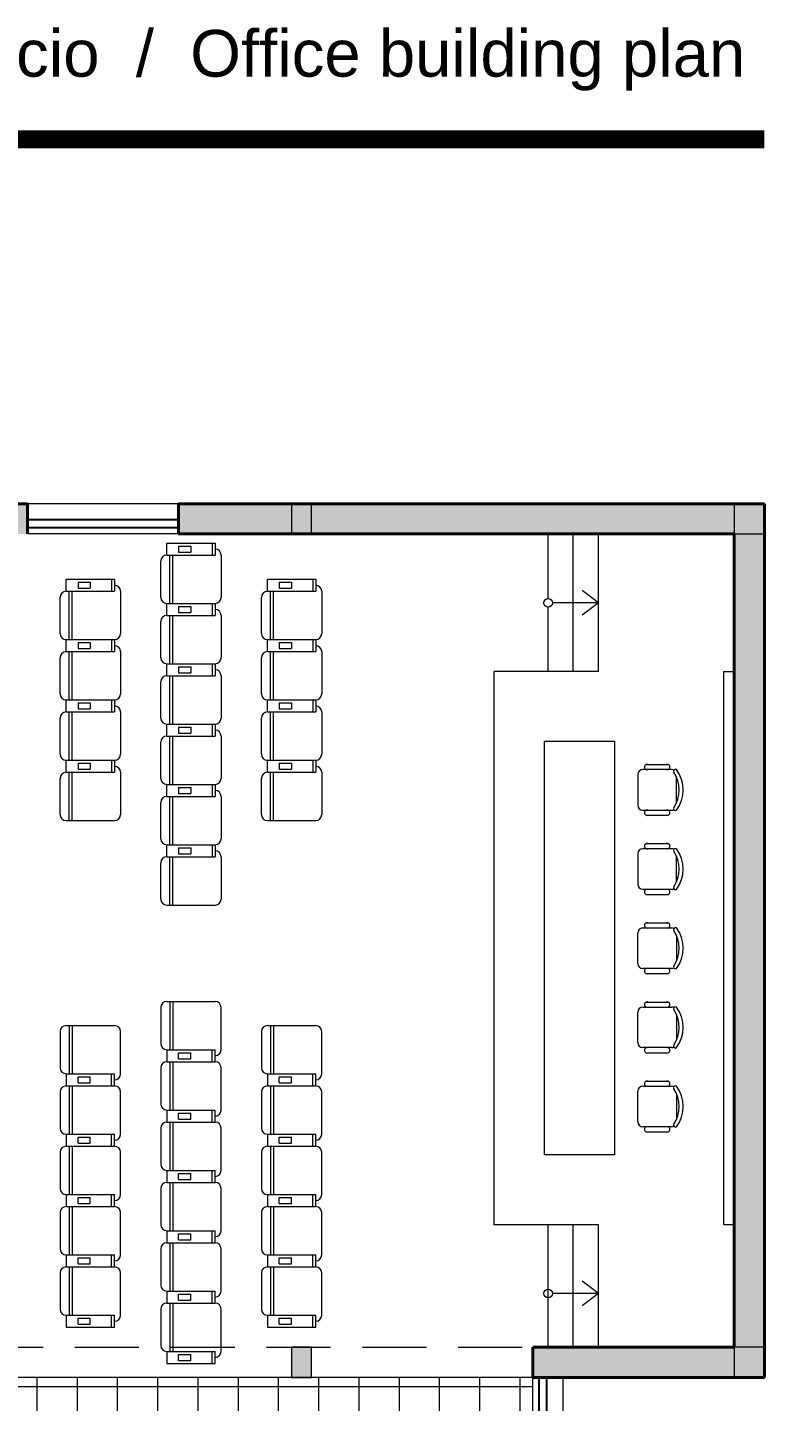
# Model space of a CAD drawing. Header units: millimetres. Extents: x 302.6 to 349.1, y 166.4 to 192.5.
# Drawn here: x 341.7 to 349.12, y 178.21 to 191.87 of the extents above; entities that cross this region are included whole.
import ezdxf

# ---------------------------------------------------------------- set-up
doc = ezdxf.new("R2010")
doc.units = ezdxf.units.MM
doc.linetypes.add('TRATTEGGIATA2', pattern=[9.525, 6.35, -3.175])
for name, color, linetype, lineweight in [('ARREDI attrezzature - furniture', 175, 'Continuous', 9), ('MURATURA sezioni - section wall', 7, 'Continuous', 40), ('PAVIMENTAZIONE - flooring', 250, 'Continuous', 5), ('PILASTRI struttura - structure', 7, 'Continuous', 13), ('PROIEZIONI - projections', 145, 'Continuous', 13), ('PROIEZIONI finissime - fine lines', 251, 'Continuous', 9), ('www.archweb.it - All rights reserved', 2, 'Continuous', 5)]:
    doc.layers.add(name, color=color, linetype=linetype, lineweight=lineweight)
doc.layers.add('MURATURA tratteggi - hatch wall', color=253, linetype='Continuous', true_color=0xa1a1a1)
doc.layers.add('VETRATE sezioni - windows sections', color=171, linetype='Continuous', true_color=0x4d79ff)
doc.styles.get("Standard").update_dxf_attribs({"font": 'arial.ttf'})

msp = doc.modelspace()

# ---------------------------------------------------------------- hatches: boundary and pattern name
at = {"layer": 'MURATURA tratteggi - hatch wall'}
h = msp.add_hatch(color=256, dxfattribs=at)
h.dxf.hatch_style = 1
h.paths.add_polyline_path([(303.026, 186.835), (302.726, 186.835), (302.726, 178.747), (303.026, 178.747), (303.026, 179.797), (304.576, 179.797), (304.576, 179.947), (303.026, 179.947), (303.026, 181.947), (306.226, 181.947), (306.226, 182.097), (303.026, 182.097)])
h.paths.add_polyline_path([(304.376, 187.135), (303.026, 187.135), (303.026, 186.835), (304.376, 186.835)])
h.paths.add_polyline_path([(307.226, 187.135), (305.876, 187.135), (305.876, 186.835), (307.226, 186.835)])
h.paths.add_polyline_path([(308.539, 187.135), (307.426, 187.135), (307.426, 186.835), (308.539, 186.835)])
h.paths.add_polyline_path([(307.376, 186.835), (307.226, 186.835), (307.226, 178.747), (307.376, 178.747)])
h.paths.add_polyline_path([(314.576, 182.097), (311.351, 182.097), (311.351, 186.835), (311.201, 186.835), (311.201, 182.097), (308.376, 182.097), (308.376, 181.947), (311.201, 181.947), (311.201, 179.947), (309.651, 179.947), (309.651, 179.797), (311.201, 179.797), (311.201, 178.747), (311.351, 178.747), (311.351, 179.797), (312.901, 179.797), (312.901, 179.947), (311.351, 179.947), (311.351, 181.947), (314.576, 181.947)])
h.paths.add_polyline_path([(306.226, 178.597), (304.576, 178.597), (304.576, 179.097), (304.426, 179.097), (304.426, 178.597), (303.026, 178.597), (303.026, 178.447), (306.226, 178.447)])
h.paths.add_polyline_path([(305.026, 176.447), (304.726, 176.447), (304.726, 175.397), (302.726, 175.397), (302.726, 173.597), (303.026, 173.597), (303.026, 175.097), (304.876, 175.097), (304.876, 174.897), (305.026, 174.897), (305.026, 175.097)])
h.paths.add_polyline_path([(307.226, 173.597), (305.026, 173.597), (305.026, 173.997), (304.876, 173.997), (304.876, 173.597), (303.026, 173.597), (303.026, 173.297), (307.226, 173.297)])
h.paths.add_polyline_path([(314.426, 176.447), (306.726, 176.447), (306.726, 176.297), (311.176, 176.297), (311.176, 173.597), (311.326, 173.597), (311.326, 176.297), (314.426, 176.297)])
h.paths.add_polyline_path([(320.286, 176.447), (320.126, 176.447), (315.576, 176.447), (315.576, 176.297), (319.976, 176.297), (319.976, 173.597), (320.126, 173.597), (320.126, 176.297), (320.286, 176.297)])
h.paths.add_polyline_path([(325.18, 176.447), (321.286, 176.447), (321.286, 176.297), (323.876, 176.297), (323.876, 173.597), (324.076, 173.597), (324.076, 176.297), (325.18, 176.297)])
h.paths.add_polyline_path([(311.176, 173.597), (307.426, 173.597), (307.426, 173.297), (311.176, 173.297)])
h.paths.add_polyline_path([(315.551, 173.597), (314.426, 173.597), (314.426, 175.297), (314.426, 175.447), (314.276, 175.447), (314.276, 173.597), (311.376, 173.597), (311.376, 173.297), (315.551, 173.297)])
h.paths.add_polyline_path([(315.726, 175.447), (315.12, 175.447), (315.12, 175.297), (315.576, 175.297), (315.576, 173.597), (315.726, 173.597)])
h.paths.add_polyline_path([(319.926, 173.597), (315.751, 173.597), (315.751, 173.297), (319.926, 173.297)])
h.paths.add_polyline_path([(323.876, 173.597), (320.126, 173.597), (320.126, 173.297), (323.876, 173.297)])
h.paths.add_polyline_path([(327.676, 173.597), (324.076, 173.597), (324.076, 173.297), (327.676, 173.297)])
h.paths.add_polyline_path([(331.626, 173.597), (327.876, 173.597), (327.876, 173.297), (331.626, 173.297)])
h.paths.add_polyline_path([(336.001, 173.597), (331.826, 173.597), (331.826, 173.297), (336.001, 173.297)])
h.paths.add_polyline_path([(340.376, 173.597), (336.201, 173.597), (336.201, 173.297), (340.376, 173.297)])
h.paths.add_polyline_path([(339.225, 176.447), (332.978, 176.447), (332.978, 176.297), (336.026, 176.297), (336.026, 173.597), (336.176, 173.597), (336.176, 176.297), (339.225, 176.297)])
h.paths.add_polyline_path([(331.776, 176.447), (331.163, 176.447), (331.163, 176.297), (331.626, 176.297), (331.626, 175.447), (331.626, 173.597), (331.776, 173.597), (331.776, 175.297), (333.628, 175.297), (333.628, 175.447), (331.776, 175.447)])
h.paths.add_polyline_path([(311.176, 187.135), (310.039, 187.135), (310.039, 186.835), (311.176, 186.835)])
h.paths.add_polyline_path([(312.714, 187.135), (311.376, 187.135), (311.376, 186.835), (312.714, 186.835)])
h.paths.add_polyline_path([(315.551, 187.135), (314.214, 187.135), (314.214, 186.835), (315.551, 186.835)])
h.paths.add_polyline_path([(317.089, 187.135), (315.751, 187.135), (315.751, 186.835), (317.089, 186.835)])
h.paths.add_polyline_path([(319.926, 187.135), (318.589, 187.135), (318.589, 186.835), (319.926, 186.835)])
h.paths.add_polyline_path([(321.264, 187.135), (320.126, 187.135), (320.126, 186.835), (321.264, 186.835)])
h.paths.add_polyline_path([(323.876, 187.135), (322.764, 187.135), (322.764, 186.835), (323.876, 186.835)])
h.paths.add_polyline_path([(325.126, 187.135), (324.076, 187.135), (324.076, 186.835), (325.126, 186.835)])
h.paths.add_polyline_path([(327.676, 187.135), (326.626, 187.135), (326.626, 186.835), (327.676, 186.835)])
h.paths.add_polyline_path([(329.001, 187.135), (327.876, 187.135), (327.876, 186.835), (329.001, 186.835)])
h.paths.add_polyline_path([(336.001, 187.135), (334.664, 187.135), (334.664, 186.835), (336.001, 186.835)])
h.paths.add_polyline_path([(331.626, 187.135), (330.501, 187.135), (330.501, 186.835), (331.626, 186.835)])
h.paths.add_polyline_path([(333.164, 187.135), (331.826, 187.135), (331.826, 186.835), (333.164, 186.835)])
h.paths.add_polyline_path([(337.539, 187.135), (336.201, 187.135), (336.201, 186.835), (337.539, 186.835)])
h.paths.add_polyline_path([(340.376, 187.135), (339.039, 187.135), (339.039, 186.835), (340.376, 186.835)])
h.paths.add_polyline_path([(341.701, 187.135), (340.576, 187.135), (340.576, 186.835), (341.701, 186.835)])
h.paths.add_polyline_path([(344.326, 187.135), (343.201, 187.135), (343.201, 186.835), (344.326, 186.835)])
h.paths.add_polyline_path([(348.726, 187.135), (344.526, 187.135), (344.526, 186.835), (348.726, 186.835)])
h.paths.add_polyline_path([(349.026, 186.835), (348.726, 186.835), (348.726, 178.747), (349.026, 178.747)])
h.paths.add_polyline_path([(348.726, 178.747), (346.726, 178.747), (346.726, 178.447), (348.726, 178.447)])
h.paths.add_polyline_path([(347.026, 176.447), (346.726, 176.447), (346.726, 174.897), (346.876, 174.897), (346.876, 175.097), (348.726, 175.097), (348.726, 173.597), (349.026, 173.597), (349.026, 175.397), (347.026, 175.397)])
h.paths.add_polyline_path([(348.726, 173.597), (346.876, 173.597), (346.876, 173.997), (346.726, 173.997), (346.726, 173.597), (344.526, 173.597), (344.526, 173.297), (348.726, 173.297)])
h.paths.add_polyline_path([(344.326, 173.597), (340.576, 173.597), (340.576, 173.297), (344.326, 173.297)])
h.paths.add_polyline_path([(340.576, 176.297), (345.026, 176.297), (345.026, 176.447), (340.426, 176.447), (340.426, 175.447), (338.575, 175.447), (338.575, 175.297), (340.426, 175.297), (340.426, 173.597), (340.576, 173.597)])
h.paths.add_polyline_path([(311.176, 178.597), (309.801, 178.597), (309.801, 179.097), (309.651, 179.097), (309.651, 178.597), (308.426, 178.597), (308.426, 178.447), (311.176, 178.447)])
h.paths.add_polyline_path([(314.551, 178.597), (312.901, 178.597), (312.901, 179.097), (312.751, 179.097), (312.751, 178.597), (311.376, 178.597), (311.376, 178.447), (314.551, 178.447)])
h.paths.add_polyline_path([(315.726, 186.835), (315.576, 186.835), (315.576, 178.747), (315.726, 178.747)])
h.paths.add_polyline_path([(322.926, 182.097), (320.101, 182.097), (320.101, 186.835), (319.951, 186.835), (319.951, 182.097), (316.726, 182.097), (316.726, 181.947), (319.951, 181.947), (319.951, 179.947), (318.401, 179.947), (318.401, 179.797), (319.951, 179.797), (319.951, 178.747), (320.101, 178.747), (320.101, 179.797), (321.651, 179.797), (321.651, 179.947), (320.101, 179.947), (320.101, 181.947), (322.926, 181.947)])
h.paths.add_polyline_path([(319.926, 178.597), (318.551, 178.597), (318.551, 179.097), (318.401, 179.097), (318.401, 178.597), (316.751, 178.597), (316.751, 178.447), (319.926, 178.447)])
h.paths.add_polyline_path([(322.876, 178.597), (321.651, 178.597), (321.651, 179.097), (321.501, 179.097), (321.501, 178.597), (320.126, 178.597), (320.126, 178.447), (322.876, 178.447)])
h.paths.add_polyline_path([(324.076, 186.835), (323.926, 186.835), (323.926, 178.747), (324.076, 178.747)])
h.paths.add_polyline_path([(337.375, 175.697), (337.325, 175.697), (337.325, 175.447), (336.176, 175.447), (336.176, 175.397), (337.375, 175.397)], flags=17)
h.paths.add_polyline_path([(337.375, 174.797), (337.325, 174.797), (337.325, 174.547), (336.176, 174.547), (336.176, 174.497), (337.375, 174.497)], flags=17)
h.paths.add_polyline_path([(337.376, 173.897), (337.326, 173.897), (337.326, 173.597), (337.376, 173.597)], flags=17)
h.paths.add_polyline_path([(336.026, 175.447), (334.878, 175.447), (334.878, 175.697), (334.828, 175.697), (334.828, 175.397), (336.026, 175.397)], flags=17)
h.paths.add_polyline_path([(336.026, 174.547), (334.878, 174.547), (334.878, 174.797), (334.828, 174.797), (334.828, 174.497), (336.026, 174.497)], flags=17)
h.paths.add_polyline_path([(334.876, 173.897), (334.826, 173.897), (334.826, 173.597), (334.876, 173.597)], flags=17)
at = {"layer": 'MURATURA tratteggi - hatch wall', "true_color": 0x707070}
h = msp.add_hatch(color=8, dxfattribs=at)
h.dxf.hatch_style = 1
h.paths.add_polyline_path([(349.026, 173.297), (348.726, 173.297), (348.726, 173.597), (349.026, 173.597)], flags=17)
h.paths.add_polyline_path([(349.026, 173.297), (348.726, 173.297), (348.726, 173.597), (349.026, 173.597)], flags=17)
h.paths.add_polyline_path([(348.726, 186.835), (349.026, 186.835), (349.026, 187.135), (348.726, 187.135)])
h.paths.add_polyline_path([(344.326, 173.297), (344.526, 173.297), (344.526, 173.597), (344.326, 173.597)], flags=17)
h.paths.add_polyline_path([(344.326, 173.297), (344.526, 173.297), (344.526, 173.597), (344.326, 173.597)], flags=17)
h.paths.add_polyline_path([(348.726, 173.297), (349.026, 173.297), (349.026, 173.597), (348.726, 173.597)], flags=17)
h.paths.add_polyline_path([(348.726, 173.297), (349.026, 173.297), (349.026, 173.597), (348.726, 173.597)], flags=17)
h.paths.add_polyline_path([(302.726, 173.297), (303.026, 173.297), (303.026, 173.597), (302.726, 173.597)], flags=17)
h.paths.add_polyline_path([(302.726, 173.297), (303.026, 173.297), (303.026, 173.597), (302.726, 173.597)], flags=17)
h.paths.add_polyline_path([(307.226, 173.297), (307.426, 173.297), (307.426, 173.597), (307.226, 173.597)], flags=17)
h.paths.add_polyline_path([(307.226, 173.297), (307.426, 173.297), (307.426, 173.597), (307.226, 173.597)], flags=17)
h.paths.add_polyline_path([(311.176, 173.297), (311.376, 173.297), (311.376, 173.597), (311.176, 173.597)], flags=17)
h.paths.add_polyline_path([(315.551, 173.297), (315.751, 173.297), (315.751, 173.597), (315.551, 173.597)])
h.paths.add_polyline_path([(311.176, 173.297), (311.376, 173.297), (311.376, 173.597), (311.176, 173.597)], flags=17)
h.paths.add_polyline_path([(319.926, 173.297), (320.126, 173.297), (320.126, 173.597), (319.926, 173.597)])
h.paths.add_polyline_path([(324.076, 173.297), (323.876, 173.297), (323.876, 173.597), (324.076, 173.597)])
h.paths.add_polyline_path([(336.201, 173.297), (336.001, 173.297), (336.001, 173.597), (336.201, 173.597)])
h.paths.add_polyline_path([(340.576, 173.297), (340.376, 173.297), (340.376, 173.597), (340.576, 173.597)])
h.paths.add_polyline_path([(331.826, 173.297), (331.626, 173.297), (331.626, 173.597), (331.826, 173.597)])
h.paths.add_polyline_path([(327.676, 173.297), (327.876, 173.297), (327.876, 173.597), (327.676, 173.597)])
h.paths.add_polyline_path([(324.076, 186.835), (323.876, 186.835), (323.876, 187.135), (324.076, 187.135)])
h.paths.add_polyline_path([(320.126, 186.835), (319.926, 186.835), (319.926, 187.135), (320.126, 187.135)])
h.paths.add_polyline_path([(324.076, 178.447), (323.876, 178.447), (323.876, 178.747), (324.076, 178.747)])
h.paths.add_polyline_path([(320.126, 178.447), (319.926, 178.447), (319.926, 178.747), (320.126, 178.747)])
h.paths.add_polyline_path([(315.751, 186.835), (315.551, 186.835), (315.551, 187.135), (315.751, 187.135)])
h.paths.add_polyline_path([(315.751, 178.447), (315.551, 178.447), (315.551, 178.747), (315.751, 178.747)])
h.paths.add_polyline_path([(303.026, 186.835), (302.726, 186.835), (302.726, 187.135), (303.026, 187.135)])
h.paths.add_polyline_path([(303.026, 178.447), (302.726, 178.447), (302.726, 178.747), (303.026, 178.747)])
h.paths.add_polyline_path([(311.376, 186.835), (311.176, 186.835), (311.176, 187.135), (311.376, 187.135)])
h.paths.add_polyline_path([(307.426, 186.835), (307.226, 186.835), (307.226, 187.135), (307.426, 187.135)])
h.paths.add_polyline_path([(311.376, 178.447), (311.176, 178.447), (311.176, 178.747), (311.376, 178.747)])
h.paths.add_polyline_path([(307.426, 178.447), (307.226, 178.447), (307.226, 178.747), (307.426, 178.747)])
h.paths.add_polyline_path([(327.676, 186.835), (327.876, 186.835), (327.876, 187.135), (327.676, 187.135)])
h.paths.add_polyline_path([(331.626, 186.835), (331.826, 186.835), (331.826, 187.135), (331.626, 187.135)])
h.paths.add_polyline_path([(327.676, 178.447), (327.876, 178.447), (327.876, 178.747), (327.676, 178.747)])
h.paths.add_polyline_path([(331.626, 178.447), (331.826, 178.447), (331.826, 178.747), (331.626, 178.747)])
h.paths.add_polyline_path([(336.001, 186.835), (336.201, 186.835), (336.201, 187.135), (336.001, 187.135)])
h.paths.add_polyline_path([(336.001, 178.447), (336.201, 178.447), (336.201, 178.747), (336.001, 178.747)])
h.paths.add_polyline_path([(348.726, 178.447), (349.026, 178.447), (349.026, 178.747), (348.726, 178.747)])
h.paths.add_polyline_path([(340.376, 186.835), (340.576, 186.835), (340.576, 187.135), (340.376, 187.135)])
h.paths.add_polyline_path([(344.326, 186.835), (344.526, 186.835), (344.526, 187.135), (344.326, 187.135)])
h.paths.add_polyline_path([(340.376, 178.447), (340.576, 178.447), (340.576, 178.747), (340.376, 178.747)])
h.paths.add_polyline_path([(344.326, 178.447), (344.526, 178.447), (344.526, 178.747), (344.326, 178.747)])
at = {"layer": 'PAVIMENTAZIONE - flooring'}
h = msp.add_hatch(dxfattribs=at)
h.set_pattern_fill('_USER', color=256, scale=0.4, angle=90, style=0, double=1, pattern_type=0)
h.set_pattern_definition([(90, (94.9972, 11.9578), (-0.4, 0), []), (180, (94.9972, 11.9578), (0, -0.4), [])])
h.paths.add_polyline_path([(346.726, 178.447), (323.997, 178.447), (323.997, 178.433), (324.973, 178.433), (324.973, 178.384, -0.394387), (323.976, 177.447), (323.976, 177.447, -0.394387), (324.973, 176.511), (324.973, 176.462), (323.997, 176.462), (323.997, 176.447), (345.055, 176.447), (345.055, 177.175), (345.092, 177.175, -0.403471), (345.848, 176.447), (346.726, 176.447)])
h.paths.add_polyline_path([(324.973, 178.384), (323.997, 178.384), (323.997, 178.427), (323.976, 178.427), (323.976, 177.447, 0.394387)], flags=17)
h.paths.add_polyline_path([(323.976, 177.447), (323.976, 176.468), (323.997, 176.468), (323.997, 176.511), (324.973, 176.511, 0.394387)], flags=17)
h.paths.add_polyline_path([(345.092, 177.175), (345.092, 176.447), (345.848, 176.447, 0.403471)], flags=17)

# ---------------------------------------------------------------- linework, layer by layer
at = {"layer": 'ARREDI attrezzature - furniture'}
for p, q in [((343.086, 186.745), (343.566, 186.745)), ((343.086, 186.625), (343.086, 186.745)), ((343.204, 186.715), (343.324, 186.715)), ((343.204, 186.715), (343.204, 186.655)), ((343.204, 186.655), (343.324, 186.655)), ((343.324, 186.715), (343.324, 186.655)), ((343.536, 186.745), (343.536, 186.625)), ((343.566, 186.745), (343.566, 186.625)), ((343.026, 186.205), (343.026, 186.565)), ((343.086, 186.625), (343.566, 186.625)), ((343.116, 186.145), (343.116, 186.625)), ((343.146, 186.145), (343.146, 186.625)), ((343.626, 186.625), (343.626, 186.205)), ((342.086, 186.385), (342.566, 186.385)), ((342.086, 186.265), (342.086, 186.385)), ((342.536, 186.385), (342.536, 186.265)), ((342.566, 186.385), (342.566, 186.265)), ((344.086, 186.385), (344.566, 186.385)), ((344.086, 186.265), (344.086, 186.385)), ((344.536, 186.385), (344.536, 186.265)), ((344.566, 186.385), (344.566, 186.265)), ((342.086, 186.265), (342.566, 186.265)), ((342.116, 185.785), (342.116, 186.265)), ((342.146, 185.785), (342.146, 186.265)), ((342.204, 186.355), (342.324, 186.355)), ((342.204, 186.355), (342.204, 186.295)), ((342.204, 186.295), (342.324, 186.295)), ((342.324, 186.355), (342.324, 186.295)), ((342.626, 186.265), (342.626, 185.845)), ((344.086, 186.265), (344.566, 186.265)), ((344.116, 185.785), (344.116, 186.265)), ((344.146, 185.785), (344.146, 186.265)), ((344.204, 186.355), (344.324, 186.355)), ((344.204, 186.355), (344.204, 186.295)), ((344.204, 186.295), (344.324, 186.295)), ((344.324, 186.355), (344.324, 186.295)), ((344.626, 186.265), (344.626, 185.845)), ((342.026, 185.845), (342.026, 186.205)), ((343.086, 186.145), (343.566, 186.145)), ((343.086, 186.025), (343.086, 186.145)), ((343.086, 186.145), (343.566, 186.145)), ((343.204, 186.115), (343.324, 186.115)), ((343.204, 186.115), (343.204, 186.055)), ((343.324, 186.115), (343.324, 186.055)), ((343.536, 186.145), (343.536, 186.025)), ((343.566, 186.145), (343.566, 186.025)), ((344.026, 185.845), (344.026, 186.205)), ((343.026, 185.605), (343.026, 185.965)), ((343.086, 186.025), (343.566, 186.025)), ((343.116, 185.545), (343.116, 186.025)), ((343.146, 185.545), (343.146, 186.025)), ((343.204, 186.055), (343.324, 186.055)), ((343.626, 186.025), (343.626, 185.605)), ((342.086, 185.785), (342.566, 185.785)), ((342.086, 185.665), (342.086, 185.785)), ((342.086, 185.785), (342.566, 185.785)), ((342.204, 185.755), (342.324, 185.755)), ((342.204, 185.755), (342.204, 185.695)), ((342.204, 185.695), (342.324, 185.695)), ((342.324, 185.755), (342.324, 185.695)), ((342.536, 185.785), (342.536, 185.665)), ((342.566, 185.785), (342.566, 185.665)), ((344.086, 185.785), (344.566, 185.785)), ((344.086, 185.665), (344.086, 185.785)), ((344.086, 185.785), (344.566, 185.785)), ((344.204, 185.755), (344.324, 185.755)), ((344.204, 185.755), (344.204, 185.695)), ((344.204, 185.695), (344.324, 185.695)), ((344.324, 185.755), (344.324, 185.695)), ((344.536, 185.785), (344.536, 185.665)), ((344.566, 185.785), (344.566, 185.665)), ((342.026, 185.245), (342.026, 185.605)), ((342.086, 185.665), (342.566, 185.665)), ((342.116, 185.185), (342.116, 185.665)), ((342.146, 185.185), (342.146, 185.665)), ((342.626, 185.665), (342.626, 185.245)), ((344.026, 185.245), (344.026, 185.605)), ((344.086, 185.665), (344.566, 185.665)), ((344.116, 185.185), (344.116, 185.665)), ((344.146, 185.185), (344.146, 185.665)), ((344.626, 185.665), (344.626, 185.245)), ((343.086, 185.545), (343.566, 185.545)), ((343.086, 185.425), (343.086, 185.545)), ((343.086, 185.545), (343.566, 185.545)), ((343.086, 185.425), (343.566, 185.425)), ((343.116, 184.945), (343.116, 185.425)), ((343.146, 184.945), (343.146, 185.425)), ((343.204, 185.515), (343.324, 185.515)), ((343.204, 185.515), (343.204, 185.455)), ((343.204, 185.455), (343.324, 185.455)), ((343.324, 185.515), (343.324, 185.455)), ((343.536, 185.545), (343.536, 185.425)), ((343.566, 185.545), (343.566, 185.425)), ((343.626, 185.425), (343.626, 185.005)), ((343.026, 185.005), (343.026, 185.365)), ((342.086, 185.185), (342.566, 185.185)), ((342.086, 185.065), (342.086, 185.185)), ((342.086, 185.185), (342.566, 185.185)), ((342.204, 185.155), (342.324, 185.155)), ((342.204, 185.155), (342.204, 185.095)), ((342.324, 185.155), (342.324, 185.095)), ((342.536, 185.185), (342.536, 185.065)), ((342.566, 185.185), (342.566, 185.065)), ((344.086, 185.185), (344.566, 185.185)), ((344.086, 185.065), (344.086, 185.185)), ((344.086, 185.185), (344.566, 185.185)), ((344.204, 185.155), (344.324, 185.155)), ((344.204, 185.155), (344.204, 185.095)), ((344.324, 185.155), (344.324, 185.095)), ((344.536, 185.185), (344.536, 185.065)), ((344.566, 185.185), (344.566, 185.065)), ((342.086, 185.065), (342.566, 185.065)), ((342.116, 184.585), (342.116, 185.065)), ((342.146, 184.585), (342.146, 185.065)), ((342.204, 185.095), (342.324, 185.095)), ((342.626, 185.065), (342.626, 184.645)), ((344.086, 185.065), (344.566, 185.065)), ((344.116, 184.585), (344.116, 185.065)), ((344.146, 184.585), (344.146, 185.065)), ((344.204, 185.095), (344.324, 185.095)), ((344.626, 185.065), (344.626, 184.645)), ((342.026, 184.645), (342.026, 185.005)), ((343.086, 184.945), (343.566, 184.945)), ((343.086, 184.825), (343.086, 184.945)), ((343.086, 184.945), (343.566, 184.945)), ((343.204, 184.915), (343.324, 184.915)), ((343.204, 184.915), (343.204, 184.855)), ((343.324, 184.915), (343.324, 184.855)), ((343.536, 184.945), (343.536, 184.825)), ((343.566, 184.945), (343.566, 184.825)), ((344.026, 184.645), (344.026, 185.005)), ((343.026, 184.405), (343.026, 184.765)), ((343.086, 184.825), (343.566, 184.825)), ((343.116, 184.345), (343.116, 184.825)), ((343.146, 184.345), (343.146, 184.825)), ((343.204, 184.855), (343.324, 184.855)), ((343.626, 184.825), (343.626, 184.405)), ((342.086, 184.585), (342.566, 184.585)), ((342.086, 184.465), (342.086, 184.585)), ((342.086, 184.585), (342.566, 184.585)), ((342.086, 184.465), (342.566, 184.465)), ((342.116, 183.985), (342.116, 184.465)), ((342.146, 183.985), (342.146, 184.465)), ((342.204, 184.555), (342.324, 184.555)), ((342.204, 184.555), (342.204, 184.495)), ((342.204, 184.495), (342.324, 184.495)), ((342.324, 184.555), (342.324, 184.495)), ((342.536, 184.585), (342.536, 184.465)), ((342.566, 184.585), (342.566, 184.465)), ((342.626, 184.465), (342.626, 184.045)), ((344.086, 184.585), (344.566, 184.585)), ((344.086, 184.465), (344.086, 184.585)), ((344.086, 184.585), (344.566, 184.585)), ((344.086, 184.465), (344.566, 184.465)), ((344.116, 183.985), (344.116, 184.465)), ((344.146, 183.985), (344.146, 184.465)), ((344.204, 184.555), (344.324, 184.555)), ((344.204, 184.555), (344.204, 184.495)), ((344.204, 184.495), (344.324, 184.495)), ((344.324, 184.555), (344.324, 184.495)), ((344.536, 184.585), (344.536, 184.465)), ((344.566, 184.585), (344.566, 184.465)), ((344.626, 184.465), (344.626, 184.045)), ((348.103, 184.492), (347.817, 184.492)), ((347.853, 184.543), (348.067, 184.543)), ((342.026, 184.045), (342.026, 184.405)), ((343.086, 184.345), (343.566, 184.345)), ((343.086, 184.225), (343.086, 184.345)), ((343.086, 184.345), (343.566, 184.345)), ((343.536, 184.345), (343.536, 184.225)), ((343.566, 184.345), (343.566, 184.225)), ((344.026, 184.045), (344.026, 184.405)), ((347.767, 184.442), (347.767, 184.139)), ((348.153, 184.165), (348.153, 184.415)), ((343.086, 184.225), (343.566, 184.225)), ((343.116, 183.745), (343.116, 184.225)), ((343.146, 183.745), (343.146, 184.225)), ((343.204, 184.315), (343.324, 184.315)), ((343.204, 184.315), (343.204, 184.255)), ((343.204, 184.255), (343.324, 184.255)), ((343.324, 184.315), (343.324, 184.255)), ((343.626, 184.225), (343.626, 183.805)), ((343.026, 183.805), (343.026, 184.165)), ((347.817, 184.089), (348.103, 184.089)), ((342.086, 183.985), (342.566, 183.985)), ((344.086, 183.985), (344.566, 183.985)), ((347.853, 184.038), (348.067, 184.038)), ((343.086, 183.745), (343.566, 183.745)), ((343.086, 183.625), (343.086, 183.745)), ((343.086, 183.745), (343.566, 183.745)), ((343.204, 183.715), (343.324, 183.715)), ((343.204, 183.715), (343.204, 183.655)), ((343.204, 183.655), (343.324, 183.655)), ((343.324, 183.715), (343.324, 183.655)), ((343.536, 183.745), (343.536, 183.625)), ((343.566, 183.745), (343.566, 183.625)), ((347.767, 183.655), (347.767, 183.352)), ((348.103, 183.705), (347.817, 183.705)), ((347.853, 183.756), (348.067, 183.756)), ((343.026, 183.205), (343.026, 183.565)), ((343.086, 183.625), (343.566, 183.625)), ((343.116, 183.145), (343.116, 183.625)), ((343.146, 183.145), (343.146, 183.625)), ((343.626, 183.625), (343.626, 183.205)), ((348.153, 183.378), (348.153, 183.628)), ((347.817, 183.302), (348.103, 183.302)), ((347.853, 183.251), (348.067, 183.251)), ((343.086, 183.145), (343.566, 183.145)), ((347.853, 182.968), (348.067, 182.968)), ((347.767, 182.565), (347.767, 182.867)), ((347.817, 182.918), (348.103, 182.918)), ((348.153, 182.841), (348.153, 182.591)), ((348.103, 182.514), (347.817, 182.514)), ((347.853, 182.463), (348.067, 182.463)), ((343.086, 182.187), (343.566, 182.187)), ((343.116, 182.187), (343.116, 181.707)), ((343.146, 182.187), (343.146, 181.707)), ((347.853, 182.181), (348.067, 182.181)), ((343.026, 182.127), (343.026, 181.767)), ((343.626, 181.707), (343.626, 182.127)), ((347.767, 181.778), (347.767, 182.08)), ((347.817, 182.131), (348.103, 182.131)), ((348.153, 182.054), (348.153, 181.804)), ((342.026, 181.887), (342.026, 181.527)), ((342.086, 181.947), (342.566, 181.947)), ((342.116, 181.947), (342.116, 181.467)), ((342.146, 181.947), (342.146, 181.467)), ((342.626, 181.467), (342.626, 181.887)), ((344.026, 181.887), (344.026, 181.527)), ((344.086, 181.947), (344.566, 181.947)), ((344.116, 181.947), (344.116, 181.467)), ((344.146, 181.947), (344.146, 181.467)), ((344.626, 181.467), (344.626, 181.887)), ((343.086, 181.707), (343.566, 181.707)), ((343.086, 181.707), (343.086, 181.587)), ((343.204, 181.677), (343.324, 181.677)), ((343.204, 181.617), (343.204, 181.677)), ((343.204, 181.617), (343.324, 181.617)), ((343.324, 181.617), (343.324, 181.677)), ((343.536, 181.587), (343.536, 181.707)), ((343.566, 181.587), (343.566, 181.707)), ((348.103, 181.727), (347.817, 181.727)), ((347.853, 181.676), (348.067, 181.676)), ((342.086, 181.467), (342.566, 181.467)), ((342.086, 181.467), (342.086, 181.347)), ((342.536, 181.347), (342.536, 181.467)), ((342.566, 181.347), (342.566, 181.467)), ((343.026, 181.527), (343.026, 181.167)), ((343.086, 181.587), (343.566, 181.587)), ((343.086, 181.587), (343.566, 181.587)), ((343.116, 181.587), (343.116, 181.107)), ((343.146, 181.587), (343.146, 181.107)), ((343.626, 181.107), (343.626, 181.527)), ((344.086, 181.467), (344.566, 181.467)), ((344.086, 181.467), (344.086, 181.347)), ((344.536, 181.347), (344.536, 181.467)), ((344.566, 181.347), (344.566, 181.467)), ((342.086, 181.347), (342.566, 181.347)), ((342.086, 181.347), (342.566, 181.347)), ((342.116, 181.347), (342.116, 180.867)), ((342.146, 181.347), (342.146, 180.867)), ((342.204, 181.437), (342.324, 181.437)), ((342.204, 181.377), (342.204, 181.437)), ((342.204, 181.377), (342.324, 181.377)), ((342.324, 181.377), (342.324, 181.437)), ((344.086, 181.347), (344.566, 181.347)), ((344.086, 181.347), (344.566, 181.347)), ((344.116, 181.347), (344.116, 180.867)), ((344.146, 181.347), (344.146, 180.867)), ((344.204, 181.437), (344.324, 181.437)), ((344.204, 181.377), (344.204, 181.437)), ((344.204, 181.377), (344.324, 181.377)), ((344.324, 181.377), (344.324, 181.437)), ((347.817, 181.344), (348.103, 181.344)), ((347.853, 181.394), (348.067, 181.394)), ((342.026, 181.287), (342.026, 180.927)), ((342.626, 180.867), (342.626, 181.287)), ((344.026, 181.287), (344.026, 180.927)), ((344.626, 180.867), (344.626, 181.287)), ((347.767, 180.991), (347.767, 181.293)), ((348.153, 181.267), (348.153, 181.017)), ((343.086, 181.107), (343.566, 181.107)), ((343.086, 181.107), (343.086, 180.987)), ((343.204, 181.077), (343.324, 181.077)), ((343.204, 181.017), (343.204, 181.077)), ((343.324, 181.017), (343.324, 181.077)), ((343.536, 180.987), (343.536, 181.107)), ((343.566, 180.987), (343.566, 181.107)), ((343.026, 180.927), (343.026, 180.567)), ((343.086, 180.987), (343.566, 180.987)), ((343.086, 180.987), (343.566, 180.987)), ((343.116, 180.987), (343.116, 180.507)), ((343.146, 180.987), (343.146, 180.507)), ((343.204, 181.017), (343.324, 181.017)), ((343.626, 180.507), (343.626, 180.927)), ((348.103, 180.94), (347.817, 180.94)), ((342.086, 180.867), (342.566, 180.867)), ((342.086, 180.867), (342.086, 180.747)), ((342.204, 180.837), (342.324, 180.837)), ((342.204, 180.777), (342.204, 180.837)), ((342.204, 180.777), (342.324, 180.777)), ((342.324, 180.777), (342.324, 180.837)), ((342.536, 180.747), (342.536, 180.867)), ((342.566, 180.747), (342.566, 180.867)), ((344.086, 180.867), (344.566, 180.867)), ((344.086, 180.867), (344.086, 180.747)), ((344.204, 180.837), (344.324, 180.837)), ((344.204, 180.777), (344.204, 180.837)), ((344.204, 180.777), (344.324, 180.777)), ((344.324, 180.777), (344.324, 180.837)), ((344.536, 180.747), (344.536, 180.867)), ((344.566, 180.747), (344.566, 180.867)), ((347.853, 180.889), (348.067, 180.889)), ((342.026, 180.687), (342.026, 180.327)), ((342.086, 180.747), (342.566, 180.747)), ((342.086, 180.747), (342.566, 180.747)), ((342.116, 180.747), (342.116, 180.267)), ((342.146, 180.747), (342.146, 180.267)), ((342.626, 180.267), (342.626, 180.687)), ((344.026, 180.687), (344.026, 180.327)), ((344.086, 180.747), (344.566, 180.747)), ((344.086, 180.747), (344.566, 180.747)), ((344.116, 180.747), (344.116, 180.267)), ((344.146, 180.747), (344.146, 180.267)), ((344.626, 180.267), (344.626, 180.687)), ((343.086, 180.507), (343.566, 180.507)), ((343.086, 180.507), (343.086, 180.387)), ((343.536, 180.387), (343.536, 180.507)), ((343.566, 180.387), (343.566, 180.507)), ((343.086, 180.387), (343.566, 180.387)), ((343.086, 180.387), (343.566, 180.387)), ((343.116, 180.387), (343.116, 179.907)), ((343.146, 180.387), (343.146, 179.907)), ((343.204, 180.477), (343.324, 180.477)), ((343.204, 180.417), (343.204, 180.477)), ((343.204, 180.417), (343.324, 180.417)), ((343.324, 180.417), (343.324, 180.477)), ((342.086, 180.267), (342.566, 180.267)), ((342.086, 180.267), (342.086, 180.147)), ((342.204, 180.237), (342.324, 180.237)), ((342.204, 180.177), (342.204, 180.237)), ((342.324, 180.177), (342.324, 180.237)), ((342.536, 180.147), (342.536, 180.267)), ((342.566, 180.147), (342.566, 180.267)), ((343.026, 180.327), (343.026, 179.967)), ((343.626, 179.907), (343.626, 180.327)), ((344.086, 180.267), (344.566, 180.267)), ((344.086, 180.267), (344.086, 180.147)), ((344.204, 180.237), (344.324, 180.237)), ((344.204, 180.177), (344.204, 180.237)), ((344.324, 180.177), (344.324, 180.237)), ((344.536, 180.147), (344.536, 180.267)), ((344.566, 180.147), (344.566, 180.267)), ((342.086, 180.147), (342.566, 180.147)), ((342.086, 180.147), (342.566, 180.147)), ((342.116, 180.147), (342.116, 179.667)), ((342.146, 180.147), (342.146, 179.667)), ((342.204, 180.177), (342.324, 180.177)), ((344.086, 180.147), (344.566, 180.147)), ((344.086, 180.147), (344.566, 180.147)), ((344.116, 180.147), (344.116, 179.667)), ((344.146, 180.147), (344.146, 179.667)), ((344.204, 180.177), (344.324, 180.177)), ((342.026, 180.087), (342.026, 179.727)), ((342.626, 179.667), (342.626, 180.087)), ((344.026, 180.087), (344.026, 179.727)), ((344.626, 179.667), (344.626, 180.087)), ((343.086, 179.907), (343.566, 179.907)), ((343.086, 179.907), (343.086, 179.787)), ((343.204, 179.877), (343.324, 179.877)), ((343.204, 179.817), (343.204, 179.877)), ((343.204, 179.817), (343.324, 179.817)), ((343.324, 179.817), (343.324, 179.877)), ((343.536, 179.787), (343.536, 179.907)), ((343.566, 179.787), (343.566, 179.907)), ((343.026, 179.727), (343.026, 179.367)), ((343.086, 179.787), (343.566, 179.787)), ((343.086, 179.787), (343.566, 179.787)), ((343.116, 179.787), (343.116, 179.307)), ((343.146, 179.787), (343.146, 179.307)), ((343.626, 179.307), (343.626, 179.727)), ((342.086, 179.667), (342.566, 179.667)), ((342.086, 179.667), (342.086, 179.547)), ((342.086, 179.547), (342.566, 179.547)), ((342.086, 179.547), (342.566, 179.547)), ((342.116, 179.547), (342.116, 179.067)), ((342.146, 179.547), (342.146, 179.067)), ((342.204, 179.637), (342.324, 179.637)), ((342.204, 179.577), (342.204, 179.637)), ((342.204, 179.577), (342.324, 179.577)), ((342.324, 179.577), (342.324, 179.637)), ((342.536, 179.547), (342.536, 179.667)), ((342.566, 179.547), (342.566, 179.667)), ((344.086, 179.667), (344.566, 179.667)), ((344.086, 179.667), (344.086, 179.547)), ((344.086, 179.547), (344.566, 179.547)), ((344.086, 179.547), (344.566, 179.547)), ((344.116, 179.547), (344.116, 179.067)), ((344.146, 179.547), (344.146, 179.067)), ((344.204, 179.637), (344.324, 179.637)), ((344.204, 179.577), (344.204, 179.637)), ((344.204, 179.577), (344.324, 179.577)), ((344.324, 179.577), (344.324, 179.637)), ((344.536, 179.547), (344.536, 179.667)), ((344.566, 179.547), (344.566, 179.667)), ((342.026, 179.487), (342.026, 179.127)), ((342.626, 179.067), (342.626, 179.487)), ((344.026, 179.487), (344.026, 179.127)), ((344.626, 179.067), (344.626, 179.487)), ((343.086, 179.307), (343.566, 179.307)), ((343.086, 179.307), (343.086, 179.187)), ((343.204, 179.277), (343.324, 179.277)), ((343.204, 179.217), (343.204, 179.277)), ((343.324, 179.217), (343.324, 179.277)), ((343.536, 179.187), (343.536, 179.307)), ((343.566, 179.187), (343.566, 179.307)), ((343.086, 179.187), (343.566, 179.187)), ((343.086, 179.187), (343.566, 179.187)), ((343.116, 179.187), (343.116, 178.707)), ((343.146, 179.187), (343.146, 178.707)), ((343.204, 179.217), (343.324, 179.217)), ((342.086, 179.067), (342.566, 179.067)), ((342.086, 179.067), (342.086, 178.947)), ((342.204, 179.037), (342.324, 179.037)), ((342.204, 178.977), (342.204, 179.037)), ((342.324, 178.977), (342.324, 179.037)), ((342.536, 178.947), (342.536, 179.067)), ((342.566, 178.947), (342.566, 179.067)), ((343.026, 179.127), (343.026, 178.767)), ((343.626, 178.707), (343.626, 179.127)), ((344.086, 179.067), (344.566, 179.067)), ((344.086, 179.067), (344.086, 178.947)), ((344.204, 179.037), (344.324, 179.037)), ((344.204, 178.977), (344.204, 179.037)), ((344.324, 178.977), (344.324, 179.037)), ((344.536, 178.947), (344.536, 179.067)), ((344.566, 178.947), (344.566, 179.067)), ((342.086, 178.947), (342.566, 178.947)), ((342.204, 178.977), (342.324, 178.977)), ((344.086, 178.947), (344.566, 178.947)), ((344.204, 178.977), (344.324, 178.977)), ((343.086, 178.707), (343.566, 178.707)), ((343.086, 178.707), (343.086, 178.587)), ((343.086, 178.587), (343.566, 178.587)), ((343.204, 178.677), (343.324, 178.677)), ((343.204, 178.617), (343.204, 178.677)), ((343.204, 178.617), (343.324, 178.617)), ((343.324, 178.617), (343.324, 178.677)), ((343.536, 178.587), (343.536, 178.707)), ((343.566, 178.587), (343.566, 178.707))]:
    msp.add_line(p, q, dxfattribs=at)
at = {"layer": 'ARREDI attrezzature - furniture', "linetype": 'Continuous', "ltscale": 0.8}
for p, q in [((348.622, 179.966), (348.622, 185.466)), ((348.622, 185.466), (348.726, 185.466)), ((346.84, 180.66), (346.84, 184.772)), ((347.537, 184.772), (346.84, 184.772)), ((347.537, 184.772), (347.537, 180.66)), ((347.537, 180.66), (346.84, 180.66)), ((348.726, 179.966), (348.622, 179.966))]:
    msp.add_line(p, q, dxfattribs=at)
at = {"layer": 'ARREDI attrezzature - furniture'}
for centre, radius, start, end in [((343.566, 186.625), 0.06, 0, 90), ((343.086, 186.565), 0.06, 90, 180), ((342.086, 186.205), 0.06, 90, 180), ((342.566, 186.265), 0.06, 0, 90), ((344.086, 186.205), 0.06, 90, 180), ((344.566, 186.265), 0.06, 0, 90), ((343.086, 186.205), 0.06, 180, 270), ((343.566, 186.205), 0.06, 270, 0), ((343.086, 185.965), 0.06, 90, 180), ((343.566, 186.025), 0.06, 0, 90), ((342.086, 185.845), 0.06, 180, 270), ((342.566, 185.845), 0.06, 270, 0), ((344.086, 185.845), 0.06, 180, 270), ((344.566, 185.845), 0.06, 270, 0), ((342.566, 185.665), 0.06, 0, 90), ((344.566, 185.665), 0.06, 0, 90), ((342.086, 185.605), 0.06, 90, 180), ((343.086, 185.605), 0.06, 180, 270), ((343.566, 185.605), 0.06, 270, 0), ((344.086, 185.605), 0.06, 90, 180), ((343.086, 185.365), 0.06, 90, 180), ((343.566, 185.425), 0.06, 0, 90), ((342.086, 185.245), 0.06, 180, 270), ((342.566, 185.245), 0.06, 270, 0), ((344.086, 185.245), 0.06, 180, 270), ((344.566, 185.245), 0.06, 270, 0), ((342.086, 185.005), 0.06, 90, 180), ((342.566, 185.065), 0.06, 0, 90), ((344.086, 185.005), 0.06, 90, 180), ((344.566, 185.065), 0.06, 0, 90), ((343.086, 185.005), 0.06, 180, 270), ((343.566, 185.005), 0.06, 270, 0), ((343.566, 184.825), 0.06, 0, 90), ((343.086, 184.765), 0.06, 90, 180), ((342.086, 184.645), 0.06, 180, 270), ((342.566, 184.645), 0.06, 270, 0), ((344.086, 184.645), 0.06, 180, 270), ((344.566, 184.645), 0.06, 270, 0), ((342.086, 184.405), 0.06, 90, 180), ((342.566, 184.465), 0.06, 0, 90), ((344.086, 184.405), 0.06, 90, 180), ((344.566, 184.465), 0.06, 0, 90), ((347.817, 184.442), 0.0504, 90, 180), ((347.86, 184.518), 0.0263, 73.7398, 286.2602), ((348.06, 184.518), 0.0263, 253.7398, 106.2602), ((348.103, 184.442), 0.0504, 62.4156, 90), ((348.142, 184.477), 0.0184, 53.3099, 212.0274), ((347.848, 184.29), 0.33, 327.5758, 32.4242), ((347.884, 184.29), 0.336, 323.1301, 36.8699), ((343.086, 184.405), 0.06, 180, 270), ((343.566, 184.405), 0.06, 270, 0), ((343.086, 184.165), 0.06, 90, 180), ((343.566, 184.225), 0.06, 0, 90), ((347.817, 184.139), 0.0504, 180, 270), ((347.86, 184.063), 0.0263, 73.7398, 286.2602), ((348.06, 184.063), 0.0263, 253.7398, 106.2602), ((348.103, 184.139), 0.0504, 270, 297.5844), ((348.142, 184.103), 0.0184, 147.9726, 306.6901), ((342.086, 184.045), 0.06, 180, 270), ((342.566, 184.045), 0.06, 270, 0), ((344.086, 184.045), 0.06, 180, 270), ((344.566, 184.045), 0.06, 270, 0), ((343.086, 183.805), 0.06, 180, 270), ((343.566, 183.805), 0.06, 270, 0), ((343.566, 183.625), 0.06, 0, 90), ((347.817, 183.655), 0.0504, 90, 180), ((347.86, 183.731), 0.0263, 73.7398, 286.2602), ((348.06, 183.731), 0.0263, 253.7398, 106.2602), ((348.103, 183.655), 0.0504, 62.4156, 90), ((348.142, 183.69), 0.0184, 53.3099, 212.0274), ((347.848, 183.503), 0.33, 327.5758, 32.4242), ((347.884, 183.503), 0.336, 323.1301, 36.8699), ((343.086, 183.565), 0.06, 90, 180), ((347.817, 183.352), 0.0504, 180, 270), ((347.86, 183.276), 0.0263, 73.7398, 286.2602), ((348.06, 183.276), 0.0263, 253.7398, 106.2602), ((348.103, 183.352), 0.0504, 270, 297.5844), ((348.142, 183.316), 0.0184, 147.9726, 306.6901), ((343.086, 183.205), 0.06, 180, 270), ((343.566, 183.205), 0.06, 270, 0), ((347.86, 182.943), 0.0263, 73.7398, 286.2602), ((348.06, 182.943), 0.0263, 253.7398, 106.2602), ((347.817, 182.867), 0.0504, 90, 180), ((348.103, 182.867), 0.0504, 62.4156, 90), ((348.142, 182.903), 0.0184, 53.3099, 212.0274), ((347.848, 182.716), 0.33, 327.5758, 32.4242), ((347.884, 182.716), 0.336, 323.1301, 36.8699), ((347.817, 182.565), 0.0504, 180, 270), ((347.86, 182.489), 0.0263, 73.7398, 286.2602), ((348.06, 182.489), 0.0263, 253.7398, 106.2602), ((348.103, 182.565), 0.0504, 270, 297.5844), ((348.142, 182.529), 0.0184, 147.9726, 306.6901), ((343.086, 182.127), 0.06, 90, 180), ((343.566, 182.127), 0.06, 0, 90), ((347.86, 182.156), 0.0263, 73.7398, 286.2602), ((348.06, 182.156), 0.0263, 253.7398, 106.2602), ((347.817, 182.08), 0.0504, 90, 180), ((348.103, 182.08), 0.0504, 62.4156, 90), ((348.142, 182.116), 0.0184, 53.3099, 212.0274), ((347.848, 181.929), 0.33, 327.5758, 32.4242), ((347.884, 181.929), 0.336, 323.1301, 36.8699), ((342.086, 181.887), 0.06, 90, 180), ((342.566, 181.887), 0.06, 0, 90), ((344.086, 181.887), 0.06, 90, 180), ((344.566, 181.887), 0.06, 0, 90), ((343.086, 181.767), 0.06, 180, 270), ((347.817, 181.778), 0.0504, 180, 270), ((348.103, 181.778), 0.0504, 270, 297.5844), ((348.142, 181.742), 0.0184, 147.9726, 306.6901), ((343.566, 181.707), 0.06, 270, 0), ((347.86, 181.701), 0.0263, 73.7398, 286.2602), ((348.06, 181.701), 0.0263, 253.7398, 106.2602), ((342.086, 181.527), 0.06, 180, 270), ((342.566, 181.467), 0.06, 270, 0), ((343.086, 181.527), 0.06, 90, 180), ((343.566, 181.527), 0.06, 0, 90), ((344.086, 181.527), 0.06, 180, 270), ((344.566, 181.467), 0.06, 270, 0), ((342.086, 181.287), 0.06, 90, 180), ((342.566, 181.287), 0.06, 0, 90), ((344.086, 181.287), 0.06, 90, 180), ((344.566, 181.287), 0.06, 0, 90), ((347.817, 181.293), 0.0504, 90, 180), ((347.86, 181.369), 0.0263, 73.7398, 286.2602), ((348.06, 181.369), 0.0263, 253.7398, 106.2602), ((348.103, 181.293), 0.0504, 62.4156, 90), ((348.142, 181.329), 0.0184, 53.3099, 212.0274), ((347.848, 181.142), 0.33, 327.5758, 32.4242), ((347.884, 181.142), 0.336, 323.1301, 36.8699), ((343.086, 181.167), 0.06, 180, 270), ((343.566, 181.107), 0.06, 270, 0), ((342.086, 180.927), 0.06, 180, 270), ((343.086, 180.927), 0.06, 90, 180), ((343.566, 180.927), 0.06, 0, 90), ((344.086, 180.927), 0.06, 180, 270), ((347.817, 180.991), 0.0504, 180, 270), ((347.86, 180.914), 0.0263, 73.7398, 286.2602), ((348.06, 180.914), 0.0263, 253.7398, 106.2602), ((348.103, 180.991), 0.0504, 270, 297.5844), ((348.142, 180.955), 0.0184, 147.9726, 306.6901), ((342.566, 180.867), 0.06, 270, 0), ((344.566, 180.867), 0.06, 270, 0), ((342.086, 180.687), 0.06, 90, 180), ((342.566, 180.687), 0.06, 0, 90), ((344.086, 180.687), 0.06, 90, 180), ((344.566, 180.687), 0.06, 0, 90), ((343.086, 180.567), 0.06, 180, 270), ((343.566, 180.507), 0.06, 270, 0), ((343.086, 180.327), 0.06, 90, 180), ((343.566, 180.327), 0.06, 0, 90), ((342.086, 180.327), 0.06, 180, 270), ((342.566, 180.267), 0.06, 270, 0), ((344.086, 180.327), 0.06, 180, 270), ((344.566, 180.267), 0.06, 270, 0), ((342.086, 180.087), 0.06, 90, 180), ((342.566, 180.087), 0.06, 0, 90), ((344.086, 180.087), 0.06, 90, 180), ((344.566, 180.087), 0.06, 0, 90), ((343.086, 179.967), 0.06, 180, 270), ((343.566, 179.907), 0.06, 270, 0), ((342.086, 179.727), 0.06, 180, 270), ((343.086, 179.727), 0.06, 90, 180), ((343.566, 179.727), 0.06, 0, 90), ((344.086, 179.727), 0.06, 180, 270), ((342.086, 179.487), 0.06, 90, 180), ((342.566, 179.667), 0.06, 270, 0), ((342.566, 179.487), 0.06, 0, 90), ((344.086, 179.487), 0.06, 90, 180), ((344.566, 179.667), 0.06, 270, 0), ((344.566, 179.487), 0.06, 0, 90), ((343.086, 179.367), 0.06, 180, 270), ((343.566, 179.307), 0.06, 270, 0), ((343.086, 179.127), 0.06, 90, 180), ((343.566, 179.127), 0.06, 0, 90), ((342.086, 179.127), 0.06, 180, 270), ((342.566, 179.067), 0.06, 270, 0), ((344.086, 179.127), 0.06, 180, 270), ((344.566, 179.067), 0.06, 270, 0), ((343.086, 178.767), 0.06, 180, 270), ((343.566, 178.707), 0.06, 270, 0)]:
    msp.add_arc(centre, radius, start, end, dxfattribs=at)
at = {"layer": 'MURATURA sezioni - section wall'}
for p, q in [((341.701, 187.135), (339.039, 187.135)), ((341.701, 186.835), (341.701, 187.135)), ((349.026, 187.135), (343.201, 187.135)), ((343.201, 186.835), (343.201, 187.135)), ((349.026, 187.135), (349.026, 178.447)), ((348.726, 186.835), (343.201, 186.835)), ((348.726, 186.835), (348.726, 178.747)), ((348.726, 178.747), (346.726, 178.747)), ((346.726, 178.447), (346.726, 178.747)), ((349.026, 178.447), (346.726, 178.447))]:
    msp.add_line(p, q, dxfattribs=at)
at = {"layer": 'PAVIMENTAZIONE - flooring'}
msp.add_line((346.726, 178.447), (324.076, 178.447), dxfattribs=at)
at = {"layer": 'PILASTRI struttura - structure'}
for points in [[(344.326, 186.835), (344.526, 186.835), (344.526, 187.135), (344.326, 187.135)], [(348.726, 186.835), (349.026, 186.835), (349.026, 187.135), (348.726, 187.135)], [(344.326, 178.447), (344.526, 178.447), (344.526, 178.747), (344.326, 178.747)], [(348.726, 178.447), (349.026, 178.447), (349.026, 178.747), (348.726, 178.747)]]:
    msp.add_lwpolyline(points, close=True, dxfattribs=at)
at = {"layer": 'PROIEZIONI - projections'}
for p, q in [((346.876, 186.193), (346.876, 186.835)), ((347.126, 185.466), (347.126, 186.835)), ((347.376, 185.466), (347.376, 186.835)), ((346.876, 185.466), (346.876, 186.108)), ((347.376, 185.466), (346.339, 185.466)), ((346.339, 179.966), (346.339, 185.466)), ((347.376, 179.966), (346.339, 179.966)), ((346.876, 178.747), (346.876, 179.966)), ((347.126, 178.747), (347.126, 179.966)), ((347.376, 178.747), (347.376, 179.966))]:
    msp.add_line(p, q, dxfattribs=at)
at = {"layer": 'PROIEZIONI finissime - fine lines'}
for p, q in [((343.201, 187.135), (341.701, 187.135)), ((343.201, 186.835), (341.701, 186.835)), ((347.376, 186.151), (347.215, 186.273)), ((347.376, 186.151), (346.919, 186.151)), ((347.376, 186.151), (347.215, 186.028)), ((347.376, 179.282), (346.919, 179.282)), ((347.376, 179.282), (347.215, 179.404)), ((347.376, 179.282), (347.215, 179.16)), ((346.726, 176.447), (346.726, 178.447)), ((347.026, 176.447), (347.026, 178.447))]:
    msp.add_line(p, q, dxfattribs=at)
at = {"layer": 'PROIEZIONI finissime - fine lines', "color": 1, "linetype": 'TRATTEGGIATA2', "ltscale": 0.1}
msp.add_line((324.076, 178.747), (346.726, 178.747), dxfattribs=at)
at = {"layer": 'PROIEZIONI finissime - fine lines'}
for centre in [(346.876, 186.151), (346.876, 179.282)]:
    msp.add_circle(centre, 0.0428, dxfattribs=at)
at = {"layer": 'VETRATE sezioni - windows sections'}
for p, q in [((343.201, 186.975), (341.701, 186.975)), ((343.201, 186.895), (341.701, 186.895)), ((346.789, 176.447), (346.789, 178.447)), ((346.864, 176.447), (346.864, 178.447))]:
    msp.add_line(p, q, dxfattribs=at)
at = {"layer": 'www.archweb.it - All rights reserved', "color": 7, "ltscale": 0.02, "true_color": 0xffffff, "const_width": 0.181}
msp.add_lwpolyline([(302.726, 190.76), (349.026, 190.76)], dxfattribs=at)

# ---------------------------------------------------------------- texts
at = {"layer": 'www.archweb.it - All rights reserved', "color": 2}
msp.add_text('Pianta ufficio  /  Office building plan', height=0.46444, dxfattribs=at).set_placement((338.703, 191.383))

doc.saveas('drawing.dxf')
